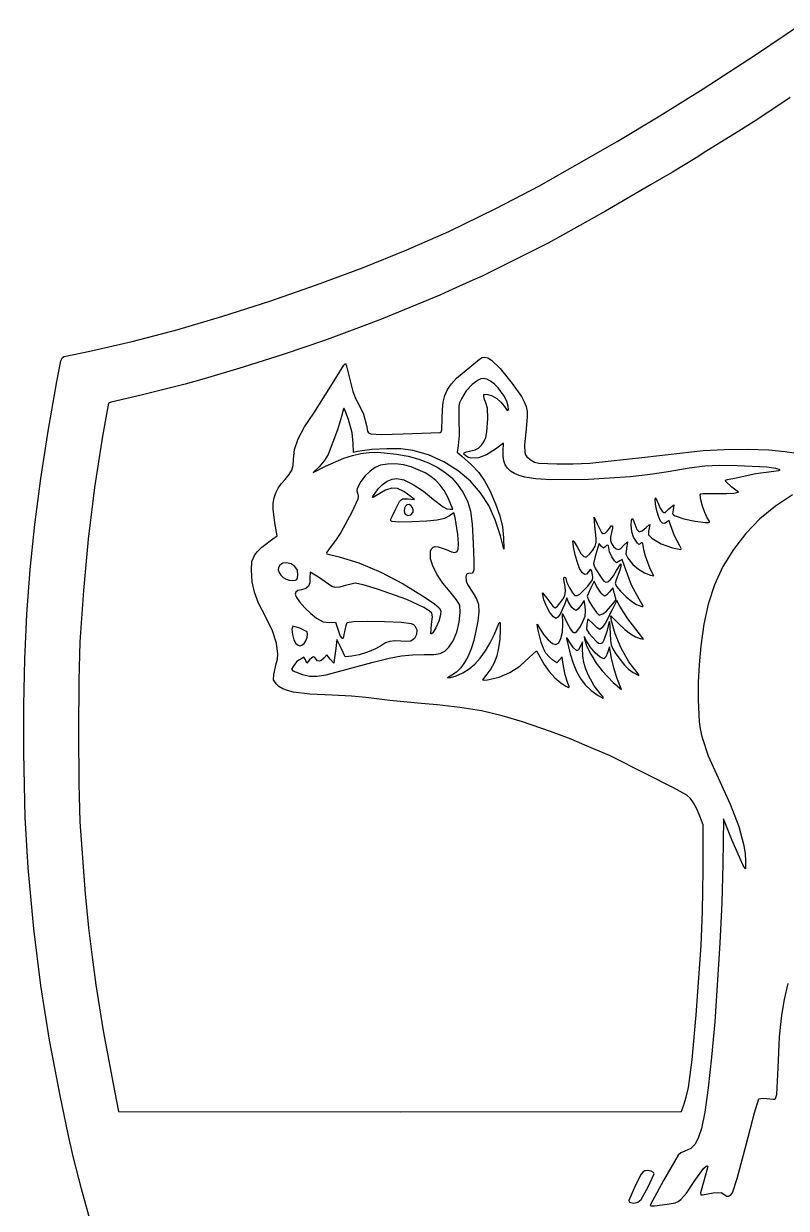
# Model space of a CAD drawing. Extents: x 295 to 722, y 9 to 564.
# Drawn here: x 294.8 to 464.4, y 265.4 to 529 of the extents above; entities that cross this region are included whole.
import ezdxf

# ---------------------------------------------------------------- set-up
doc = ezdxf.new("R2010")
doc.units = 0

msp = doc.modelspace()

# ---------------------------------------------------------------- linework, layer by layer
at = {"layer": 'Image'}
for p, q in [((457.596299, 522.092107), (467.782744, 529.033704)), ((445.954647, 514.552203), (457.596299, 522.092107)), ((436.321097, 508.559361), (445.954647, 514.552203)), ((465.314158, 512.595363), (458.110833, 507.805593)), ((426.772379, 502.8327), (436.321097, 508.559361)), ((455.876324, 506.406393), (453.829748, 505.146854)), ((458.110833, 507.805593), (455.876324, 506.406393)), ((453.829748, 505.146854), (446.756121, 500.707643)), ((417.346186, 497.41676), (426.772379, 502.8327)), ((444.366963, 499.201052), (439.104569, 495.9987)), ((446.756121, 500.707643), (444.366963, 499.201052)), ((414.072395, 495.514424), (416.24994, 496.797347)), ((416.24994, 496.797347), (417.346186, 497.41676)), ((439.104569, 495.9987), (434.190493, 493.183432)), ((409.501856, 492.954467), (414.072395, 495.514424)), ((434.190493, 493.183432), (433.871829, 492.975089)), ((399.855841, 487.929045), (409.501856, 492.954467)), ((433.871829, 492.975089), (424.198701, 487.31397)), ((389.355713, 482.81131), (399.855841, 487.929045)), ((424.198701, 487.31397), (411.42638, 480.151425)), ((380.041867, 478.718795), (389.355713, 482.81131)), ((411.42638, 480.151425), (396.762608, 472.810541)), ((370.188078, 474.726518), (380.041867, 478.718795)), ((359.969981, 470.893137), (370.188078, 474.726518)), ((396.762608, 472.810541), (394.701797, 471.914856)), ((349.56321, 467.277308), (359.969981, 470.893137)), ((390.259925, 469.91431), (387.34512, 468.597356)), ((394.701797, 471.914856), (390.259925, 469.91431)), ((339.143402, 463.93769), (349.56321, 467.277308)), ((387.34512, 468.597356), (374.394311, 463.272123)), ((328.886192, 460.932938), (339.143402, 463.93769)), ((369.887034, 461.55522), (361.706845, 458.548168)), ((374.394311, 463.272123), (369.887034, 461.55522)), ((318.967216, 458.321709), (328.886192, 460.932938)), ((303.834232, 454.949429), (309.56211, 456.162661)), ((309.56211, 456.162661), (318.967216, 458.321709)), ((361.706845, 458.548168), (352.77065, 455.496351)), ((302.168021, 449.394945), (303.113571, 454.011305)), ((303.113571, 454.011305), (303.439491, 454.731718)), ((303.439491, 454.731718), (303.834232, 454.949429)), ((352.77065, 455.496351), (343.661408, 452.59218)), ((394.493147, 452.979365), (396.196691, 454.353503)), ((396.196691, 454.353503), (396.751658, 454.715733)), ((396.751658, 454.715733), (397.359315, 454.816906)), ((397.359315, 454.816906), (398.043429, 454.639291)), ((398.043429, 454.639291), (398.827767, 454.165156)), ((398.827767, 454.165156), (400.792189, 452.256396)), ((343.661408, 452.59218), (334.962078, 450.028064)), ((363.115482, 448.336613), (366.039071, 453.069318)), ((366.039071, 453.069318), (366.388731, 453.387243)), ((366.388731, 453.387243), (366.588054, 452.804735)), ((366.588054, 452.804735), (368.031675, 447.176216)), ((391.102104, 450.138672), (394.493147, 452.979365)), ((400.792189, 452.256396), (403.44272, 448.948771)), ((300.247813, 438.364784), (302.168021, 449.394945)), ((330.72875, 448.839975), (321.254317, 446.394107)), ((334.962078, 450.028064), (330.72875, 448.839975)), ((359.323267, 442.383496), (363.115482, 448.336613)), ((389.092949, 447.618665), (389.945706, 448.876023)), ((389.945706, 448.876023), (391.102104, 450.138672)), ((394.534968, 448.723307), (393.249798, 447.291632)), ((395.861061, 449.697052), (394.534968, 448.723307)), ((396.486375, 449.963306), (395.861061, 449.697052)), ((397.058226, 450.056403), (396.486375, 449.963306)), ((397.836485, 449.905499), (397.058226, 450.056403)), ((398.671817, 449.484095), (397.836485, 449.905499)), ((399.52238, 448.839148), (398.671817, 449.484095)), ((400.346335, 448.017618), (399.52238, 448.839148)), ((403.44272, 448.948771), (405.508751, 446.040352)), ((321.254317, 446.394107), (314.310078, 444.764743)), ((368.031675, 447.176216), (368.68203, 445.442696)), ((388.131036, 444.820306), (388.502002, 446.291719)), ((388.502002, 446.291719), (389.092949, 447.618665)), ((393.249798, 447.291632), (392.1754, 445.558492)), ((397.140723, 446.05613), (397.165727, 446.39179)), ((397.274086, 445.378079), (397.140723, 446.05613)), ((397.165727, 446.39179), (397.286495, 446.561825)), ((397.286495, 446.561825), (398.066076, 446.535631)), ((398.066076, 446.535631), (399.035672, 446.21646)), ((399.035672, 446.21646), (400.044611, 445.613367)), ((400.044611, 445.613367), (400.969824, 444.815489)), ((401.747054, 446.032645), (400.346335, 448.017618)), ((402.240137, 444.96312), (401.747054, 446.032645)), ((405.508751, 446.040352), (406.144769, 444.891377)), ((313.691616, 444.546211), (312.36079, 437.204032)), ((314.310078, 444.764743), (313.691616, 444.546211)), ((365.944298, 443.309537), (365.537025, 441.618447)), ((366.021514, 443.463771), (365.944298, 443.309537)), ((366.226469, 443.121398), (366.021514, 443.463771)), ((367.028029, 440.92829), (366.226469, 443.121398)), ((368.68203, 445.442696), (369.338553, 444.262557)), ((369.338553, 444.262557), (370.36664, 442.129786)), ((387.881721, 441.144557), (387.938219, 443.129545)), ((387.938219, 443.129545), (388.131036, 444.820306)), ((391.573788, 443.908492), (391.562705, 441.325164)), ((391.77717, 444.687035), (391.573788, 443.908492)), ((392.1754, 445.558492), (391.77717, 444.687035)), ((397.592472, 444.632452), (397.274086, 445.378079)), ((397.946789, 443.434395), (397.592472, 444.632452)), ((398.053852, 441.192873), (397.946789, 443.434395)), ((400.969824, 444.815489), (401.688244, 443.911966)), ((401.688244, 443.911966), (402.182508, 443.2028)), ((402.182508, 443.2028), (402.491848, 442.965202)), ((402.539248, 443.904848), (402.240137, 444.96312)), ((402.491848, 442.965202), (402.612138, 443.199207)), ((402.612138, 443.199207), (402.539248, 443.904848)), ((406.144769, 444.891377), (406.554448, 443.810607)), ((406.554448, 443.810607), (406.76653, 442.696575)), ((357.282778, 439.338395), (359.323267, 442.383496)), ((365.537025, 441.618447), (364.599492, 438.652281)), ((367.876405, 437.980286), (367.028029, 440.92829)), ((370.36664, 442.129786), (371.085145, 439.605374)), ((387.799637, 438.671526), (387.881721, 441.144557)), ((391.562705, 441.325164), (391.670867, 437.375203)), ((397.845322, 438.15985), (398.053852, 441.192873)), ((406.809759, 441.447816), (406.504633, 438.140259)), ((406.76653, 442.696575), (406.809759, 441.447816)), ((298.637601, 427.800022), (300.247813, 438.364784)), ((355.878155, 436.67445), (357.282778, 439.338395)), ((364.599492, 438.652281), (362.544776, 433.123091)), ((368.125599, 435.687641), (367.876405, 437.980286)), ((371.085145, 439.605374), (371.29415, 438.334745)), ((371.29415, 438.334745), (371.539994, 437.973008)), ((371.539994, 437.973008), (372.048624, 437.755277)), ((372.048624, 437.755277), (374.359918, 437.636688)), ((374.359918, 437.636688), (379.239382, 437.7487)), ((379.239382, 437.7487), (387.415552, 438.05658)), ((387.415552, 438.05658), (387.659041, 438.222514)), ((387.659041, 438.222514), (387.799637, 438.671526)), ((397.56768, 436.967363), (397.845322, 438.15985)), ((406.504633, 438.140259), (406.211487, 435.332612)), ((312.36079, 437.204032), (310.607968, 425.770174)), ((355.066695, 434.294477), (355.878155, 436.67445)), ((368.167244, 433.621991), (368.125599, 435.687641)), ((391.475022, 435.165637), (391.255286, 433.636316)), ((391.670867, 437.375203), (391.475022, 435.165637)), ((395.994345, 434.5957), (396.6461, 435.192813)), ((396.6461, 435.192813), (397.169242, 435.980859)), ((397.169242, 435.980859), (397.56768, 436.967363)), ((401.560344, 435.685003), (399.731335, 434.309063)), ((401.432366, 433.896385), (401.560344, 435.685003)), ((406.211487, 435.332612), (406.257738, 433.619494)), ((354.805697, 432.101287), (355.066695, 434.294477)), ((362.544776, 433.123091), (361.675717, 431.723311)), ((366.052321, 432.359472), (367.94423, 432.960528)), ((367.94423, 432.960528), (369.792856, 433.370447)), ((369.093285, 433.796357), (368.167244, 433.621991)), ((372.264997, 434.241553), (369.093285, 433.796357)), ((369.792856, 433.370447), (371.645475, 433.597364)), ((371.645475, 433.597364), (373.549365, 433.649412)), ((375.56147, 434.43826), (372.264997, 434.241553)), ((373.549365, 433.649412), (377.700064, 433.261444)), ((378.694514, 434.380261), (375.56147, 434.43826)), ((377.700064, 433.261444), (380.335243, 432.758398)), ((381.375942, 434.061337), (378.694514, 434.380261)), ((380.335243, 432.758398), (382.722047, 432.109315)), ((384.842503, 433.086203), (381.375942, 434.061337)), ((388.280414, 431.543532), (384.842503, 433.086203)), ((391.255286, 433.636316), (392.257871, 432.78439)), ((392.257871, 432.78439), (394.405185, 430.852278)), ((392.736502, 433.241588), (392.76378, 433.529938)), ((393.133508, 432.835733), (392.736502, 433.241588)), ((392.76378, 433.529938), (393.264886, 433.748294)), ((393.698642, 432.500159), (393.133508, 432.835733)), ((393.264886, 433.748294), (394.289365, 433.944171)), ((394.364462, 432.319004), (393.698642, 432.500159)), ((394.289365, 433.944171), (395.21007, 434.181994)), ((395.945129, 432.408106), (394.364462, 432.319004)), ((395.21007, 434.181994), (395.994345, 434.5957)), ((397.769442, 433.079354), (395.945129, 432.408106)), ((399.731335, 434.309063), (397.769442, 433.079354)), ((401.42666, 432.758014), (401.432366, 433.896385)), ((401.585432, 431.749554), (401.42666, 432.758014)), ((406.257738, 433.619494), (406.431326, 433.048191)), ((406.431326, 433.048191), (406.717591, 432.600289)), ((406.717591, 432.600289), (407.665253, 431.874381)), ((420.762667, 431.235782), (432.989974, 432.593637)), ((432.989974, 432.593637), (445.954541, 434.024583)), ((445.954541, 434.024583), (450.607334, 434.271254)), ((450.607334, 434.271254), (455.742561, 434.313131)), ((455.742561, 434.313131), (460.514761, 434.159731)), ((460.514761, 434.159731), (464.078476, 433.820571)), ((464.078476, 433.820571), (468.179513, 433.260156)), ((354.459742, 429.635422), (354.733759, 430.707686)), ((354.733759, 430.707686), (354.805697, 432.101287)), ((359.171422, 429.147668), (361.949544, 430.551413)), ((360.518388, 430.407776), (359.171422, 429.147668)), ((361.675717, 431.723311), (360.518388, 430.407776)), ((361.949544, 430.551413), (366.052321, 432.359472)), ((372.999123, 430.274429), (371.840559, 429.476683)), ((374.19762, 430.768255), (372.999123, 430.274429)), ((375.741713, 431.027117), (374.19762, 430.768255)), ((377.490356, 431.044302), (375.741713, 431.027117)), ((379.300097, 430.827844), (377.490356, 431.044302)), ((381.027486, 430.385776), (379.300097, 430.827844)), ((384.132197, 429.068202), (381.027486, 430.385776)), ((382.722047, 432.109315), (384.871647, 431.307777)), ((384.871647, 431.307777), (386.795214, 430.34737)), ((386.795214, 430.34737), (388.50392, 429.221677)), ((391.467273, 429.551974), (388.280414, 431.543532)), ((394.405185, 430.852278), (396.005894, 429.112117)), ((401.913792, 430.864876), (401.585432, 431.749554)), ((402.416849, 430.097851), (401.913792, 430.864876)), ((403.099714, 429.442349), (402.416849, 430.097851)), ((407.665253, 431.874381), (408.458306, 431.461349)), ((408.458306, 431.461349), (409.357794, 431.232313)), ((409.357794, 431.232313), (413.41533, 431.047284)), ((413.41533, 431.047284), (417.016844, 431.037851)), ((417.016844, 431.037851), (420.762667, 431.235782)), ((442.812601, 430.100365), (438.149448, 429.310757)), ((446.321722, 430.534983), (442.812601, 430.100365)), ((449.58116, 430.693913), (446.321722, 430.534983)), ((453.495262, 430.656452), (449.58116, 430.693913)), ((460.08409, 430.303027), (453.495262, 430.656452)), ((462.124875, 430.031113), (460.08409, 430.303027)), ((463.077453, 429.720392), (462.124875, 430.031113)), ((297.325739, 417.569592), (298.637601, 427.800022)), ((352.082128, 426.618373), (352.956262, 427.606088)), ((352.956262, 427.606088), (353.896344, 428.672291)), ((353.896344, 428.672291), (354.459742, 429.635422)), ((370.762824, 428.409126), (369.806812, 427.105865)), ((371.840559, 429.476683), (370.762824, 428.409126)), ((374.623431, 426.456629), (375.676008, 427.189661)), ((375.676008, 427.189661), (376.752123, 427.663302)), ((376.752123, 427.663302), (377.770417, 427.831431)), ((377.770417, 427.831431), (379.38715, 427.476661)), ((379.38715, 427.476661), (381.442359, 426.496415)), ((385.395671, 428.282443), (384.132197, 429.068202)), ((386.497614, 427.382951), (385.395671, 428.282443)), ((387.461319, 426.347913), (386.497614, 427.382951)), ((388.50392, 429.221677), (390.008935, 427.924283)), ((390.008935, 427.924283), (391.32143, 426.448771)), ((394.180675, 427.230177), (391.467273, 429.551974)), ((396.410356, 424.639362), (394.180675, 427.230177)), ((396.005894, 429.112117), (397.282227, 427.288644)), ((397.282227, 427.288644), (398.456415, 425.106597)), ((403.967497, 428.892243), (403.099714, 429.442349)), ((405.025308, 428.441402), (403.967497, 428.892243)), ((406.278256, 428.083698), (405.025308, 428.441402)), ((408.712472, 427.724646), (406.278256, 428.083698)), ((412.035075, 427.52916), (408.712472, 427.724646)), ((420.4542, 427.594575), (412.035075, 427.52916)), ((429.753151, 428.211316), (420.4542, 427.594575)), ((434.175536, 428.704988), (429.753151, 428.211316)), ((438.149448, 429.310757), (434.175536, 428.704988)), ((450.919649, 427.471587), (451.320945, 427.566848)), ((450.942965, 427.1749), (450.919649, 427.471587)), ((452.302204, 425.911818), (450.942965, 427.1749)), ((451.320945, 427.566848), (453.239172, 427.969377)), ((453.239172, 427.969377), (457.619704, 428.921181)), ((457.619704, 428.921181), (461.624972, 429.461268)), ((461.624972, 429.461268), (462.728957, 429.570951)), ((462.728957, 429.570951), (463.077453, 429.720392)), ((310.607968, 425.770174), (309.182774, 414.312284)), ((350.514822, 423.491535), (350.867906, 424.588305)), ((350.867906, 424.588305), (351.388175, 425.621515)), ((351.388175, 425.621515), (352.082128, 426.618373)), ((368.978347, 425.567901), (368.946472, 425.081561)), ((368.946472, 425.081561), (369.09601, 424.515865)), ((369.806812, 427.105865), (368.978347, 425.567901)), ((369.09601, 424.515865), (369.235741, 423.91307)), ((372.437426, 423.766391), (373.675757, 425.510326)), ((375.295005, 425.205786), (373.147173, 423.976957)), ((373.675757, 425.510326), (374.623431, 426.456629)), ((376.673563, 425.624192), (375.295005, 425.205786)), ((377.975535, 425.546583), (376.673563, 425.624192)), ((379.370911, 424.929152), (377.975535, 425.546583)), ((381.029682, 423.728098), (379.370911, 424.929152)), ((381.442359, 426.496415), (383.714233, 425.016788)), ((383.714233, 425.016788), (385.980956, 423.163875)), ((388.310076, 425.155515), (387.461319, 426.347913)), ((389.06718, 423.783943), (388.310076, 425.155515)), ((391.32143, 426.448771), (392.452577, 424.788727)), ((392.452577, 424.788727), (393.504468, 422.75103)), ((398.236362, 421.796463), (396.410356, 424.639362)), ((398.456415, 425.106597), (399.778733, 422.158729)), ((451.114131, 424.446522), (452.765225, 424.56866)), ((453.755003, 424.788727), (452.302204, 425.911818)), ((452.765225, 424.56866), (453.755003, 424.788727)), ((350.284228, 420.998478), (350.322429, 422.303995)), ((350.322429, 422.303995), (350.514822, 423.491535)), ((369.13799, 423.239968), (367.819662, 420.340221)), ((369.235741, 423.91307), (369.13799, 423.239968)), ((372.426943, 423.620461), (372.437426, 423.766391)), ((372.54033, 423.602822), (372.426943, 423.620461)), ((373.147173, 423.976957), (372.54033, 423.602822)), ((377.587352, 421.06154), (378.399886, 422.670705)), ((378.399886, 422.670705), (378.745229, 423.056461)), ((378.745229, 423.056461), (379.096437, 423.258768)), ((379.096437, 423.258768), (380.344307, 423.277852)), ((380.063587, 421.915963), (379.711963, 421.644669)), ((380.528933, 422.010605), (380.063587, 421.915963)), ((380.344307, 423.277852), (381.721302, 423.16366)), ((380.936381, 421.830624), (380.528933, 422.010605)), ((381.721302, 423.16366), (381.029682, 423.728098)), ((385.980956, 423.163875), (388.115384, 421.499472)), ((389.755921, 422.211384), (389.06718, 423.783943)), ((390.252199, 420.952273), (389.755921, 422.211384)), ((393.504468, 422.75103), (394.164571, 420.564961)), ((399.778733, 422.158729), (400.707461, 419.507639)), ((435.259786, 423.216889), (435.305468, 423.477064)), ((435.355799, 422.116693), (435.259786, 423.216889)), ((435.305468, 423.477064), (435.425222, 423.465811)), ((435.643586, 420.63409), (435.355799, 422.116693)), ((435.425222, 423.465811), (435.9859, 422.119825)), ((435.9859, 422.119825), (436.365725, 421.208501)), ((438.328385, 421.043255), (439.382299, 421.924277)), ((439.382299, 421.924277), (439.247362, 420.841087)), ((445.293189, 424.205038), (445.42629, 424.386143)), ((445.444796, 423.094381), (445.293189, 424.205038)), ((445.42629, 424.386143), (445.91822, 424.481983)), ((445.820347, 421.627355), (445.444796, 423.094381)), ((445.91822, 424.481983), (448.534331, 424.461908)), ((448.534331, 424.461908), (451.114131, 424.446522)), ((465.827052, 424.175095), (462.000314, 421.685923)), ((350.644415, 417.924671), (350.284228, 420.998478)), ((367.819662, 420.340221), (365.344005, 415.792044)), ((376.378355, 418.609789), (376.752116, 419.345013)), ((376.752116, 419.345013), (377.587352, 421.06154)), ((379.489596, 421.215672), (379.412022, 420.647921)), ((379.412022, 420.647921), (379.48072, 420.223302)), ((379.48072, 420.223302), (379.665718, 419.898423)), ((379.711963, 421.644669), (379.489596, 421.215672)), ((379.665718, 419.898423), (380.258053, 419.56798)), ((380.258053, 419.56798), (380.935894, 419.696775)), ((380.935894, 419.696775), (381.44611, 420.324994)), ((381.279204, 421.390187), (380.936381, 421.830624)), ((381.476185, 420.838557), (381.279204, 421.390187)), ((381.44611, 420.324994), (381.476185, 420.838557)), ((381.44611, 420.324994), (381.44611, 420.324994)), ((388.115384, 421.499472), (388.956596, 421.08836)), ((389.499328, 419.487597), (388.379107, 418.942864)), ((388.956596, 421.08836), (389.656623, 420.952273)), ((390.505484, 420.153441), (389.499328, 419.487597)), ((389.656623, 420.952273), (390.252199, 420.952273)), ((390.774565, 419.154162), (390.505484, 420.153441)), ((394.164571, 420.564961), (394.55799, 417.621397)), ((399.703493, 418.619585), (398.236362, 421.796463)), ((400.707461, 419.507639), (401.278684, 417.029949)), ((421.851955, 417.248111), (421.723209, 419.232484)), ((421.723209, 419.232484), (422.368924, 417.704376)), ((436.053474, 419.237947), (435.643586, 420.63409)), ((436.470492, 418.317332), (436.053474, 419.237947)), ((436.365725, 421.208501), (436.847964, 420.536013)), ((436.847964, 420.536013), (437.182474, 420.264372)), ((437.182474, 420.264372), (437.450569, 420.22748)), ((437.450569, 420.22748), (438.328385, 421.043255)), ((439.247362, 420.841087), (439.134246, 419.969389)), ((439.134246, 419.969389), (439.328867, 419.734247)), ((439.328867, 419.734247), (439.741735, 419.49459)), ((439.741735, 419.49459), (441.614761, 418.860191)), ((446.300936, 420.205226), (445.820347, 421.627355)), ((446.767657, 419.229264), (446.300936, 420.205226)), ((447.409853, 418.162401), (446.767657, 419.229264)), ((462.000314, 421.685923), (458.514459, 418.810581)), ((296.300585, 407.542426), (297.325739, 417.569592)), ((351.182101, 415.029363), (350.644415, 417.924671)), ((376.466, 418.376803), (376.378355, 418.609789)), ((376.786072, 418.220148), (376.466, 418.376803)), ((378.271735, 418.095572), (376.786072, 418.220148)), ((381.131812, 418.155546), (378.271735, 418.095572)), ((384.458943, 418.318801), (381.131812, 418.155546)), ((386.786843, 418.567252), (384.458943, 418.318801)), ((388.379107, 418.942864), (386.786843, 418.567252)), ((391.343333, 415.342891), (390.774565, 419.154162)), ((394.55799, 417.621397), (394.809827, 413.311219)), ((400.856554, 415.026834), (399.703493, 418.619585)), ((401.278684, 417.029949), (401.528489, 414.602281)), ((422.153448, 414.432199), (421.851955, 417.248111)), ((422.368924, 417.704376), (423.343747, 415.802941)), ((424.619732, 416.080737), (425.087303, 416.706462)), ((425.087303, 416.706462), (425.508233, 417.283481)), ((425.508233, 417.283481), (425.735065, 417.299605)), ((425.752203, 416.786609), (425.544052, 415.776268)), ((425.735065, 417.299605), (425.752203, 416.786609)), ((429.953196, 417.499465), (429.990534, 418.529048)), ((430.084465, 415.96391), (429.953196, 417.499465)), ((429.990534, 418.529048), (430.121289, 418.894676)), ((430.121289, 418.894676), (430.359879, 418.599079)), ((430.359879, 418.599079), (430.720725, 417.644985)), ((430.720725, 417.644985), (431.206387, 416.466611)), ((432.368629, 416.134747), (433.268897, 416.917382)), ((433.268897, 416.917382), (433.913127, 417.487621)), ((434.094819, 417.465336), (433.775785, 416.107703)), ((433.913127, 417.487621), (434.07534, 417.559534)), ((434.07534, 417.559534), (434.094819, 417.465336)), ((436.886785, 417.855647), (436.470492, 418.317332)), ((437.351328, 417.825552), (436.886785, 417.855647)), ((437.913096, 418.199702), (437.351328, 417.825552)), ((438.177525, 418.404264), (437.913096, 418.199702)), ((438.353537, 418.387957), (438.177525, 418.404264)), ((438.669777, 417.472099), (438.353537, 418.387957)), ((439.536921, 415.051855), (438.669777, 417.472099)), ((441.614761, 418.860191), (444.17569, 418.31228)), ((444.17569, 418.31228), (446.43667, 418.022477)), ((446.43667, 418.022477), (447.145977, 418.027997)), ((447.145977, 418.027997), (447.409853, 418.162401)), ((458.514459, 418.810581), (455.393502, 415.584091)), ((309.182774, 414.312284), (308.088687, 402.862078)), ((347.772109, 412.516553), (350.555806, 414.617383)), ((350.555806, 414.617383), (351.182101, 415.029363)), ((364.152757, 413.985199), (362.949826, 412.420342)), ((365.344005, 415.792044), (364.152757, 413.985199)), ((391.50028, 413.300612), (391.343333, 415.342891)), ((401.632496, 412.088743), (400.856554, 415.026834)), ((401.528489, 414.602281), (401.632496, 412.088743)), ((416.982861, 413.901856), (417.056831, 413.948353)), ((417.056831, 413.948353), (417.258272, 413.712582)), ((422.168261, 413.628259), (422.153448, 414.432199)), ((423.343747, 415.802941), (423.723236, 415.561981)), ((423.723236, 415.561981), (424.140493, 415.66808)), ((424.140493, 415.66808), (424.619732, 416.080737)), ((425.325459, 414.752736), (425.314821, 413.991551)), ((425.314821, 413.991551), (425.53497, 413.338589)), ((425.544052, 415.776268), (425.325459, 414.752736)), ((430.440425, 414.734573), (430.084465, 415.96391)), ((431.294473, 413.383108), (430.440425, 414.734573)), ((431.206387, 416.466611), (431.718408, 415.973844)), ((431.718408, 415.973844), (432.368629, 416.134747)), ((433.775785, 416.107703), (433.777872, 415.23553)), ((433.777872, 415.23553), (434.487884, 414.531637)), ((434.487884, 414.531637), (436.619811, 413.261059)), ((440.721168, 412.827715), (439.536921, 415.051855)), ((455.393502, 415.584091), (452.661458, 412.041478)), ((346.149944, 410.692784), (346.794746, 411.55125)), ((346.794746, 411.55125), (347.772109, 412.516553)), ((362.242957, 411.443412), (362.161377, 411.179224)), ((362.949826, 412.420342), (362.242957, 411.443412)), ((385.315066, 411.62705), (385.519554, 412.16615)), ((385.326457, 409.954952), (385.315066, 411.62705)), ((385.519554, 412.16615), (385.869213, 412.510233)), ((385.869213, 412.510233), (386.367831, 412.661509)), ((386.367831, 412.661509), (387.019193, 412.622189)), ((387.019193, 412.622189), (388.795299, 411.98061)), ((388.795299, 411.98061), (389.948422, 411.492579)), ((389.948422, 411.492579), (390.728072, 411.348369)), ((390.728072, 411.348369), (391.212139, 411.55162)), ((391.212139, 411.55162), (391.478515, 412.105969)), ((391.478515, 412.105969), (391.50028, 413.300612)), ((394.809827, 413.311219), (394.954268, 409.468668)), ((417.128682, 412.590178), (416.982861, 413.901856)), ((417.494945, 410.840721), (417.128682, 412.590178)), ((417.258272, 413.712582), (417.920517, 412.569154)), ((417.920517, 412.569154), (418.72858, 411.138794)), ((420.653844, 410.946583), (421.400628, 411.843996)), ((421.400628, 411.843996), (421.911377, 412.751706)), ((422.574161, 412.709504), (421.885161, 410.472389)), ((421.911377, 412.751706), (422.168261, 413.628259)), ((422.809878, 413.330264), (422.574161, 412.709504)), ((423.280995, 412.748486), (422.809878, 413.330264)), ((423.732972, 412.328014), (423.280995, 412.748486)), ((424.104007, 412.590744), (423.732972, 412.328014)), ((424.441221, 412.914487), (424.104007, 412.590744)), ((424.698525, 412.989479), (424.441221, 412.914487)), ((424.862642, 412.818736), (424.698525, 412.989479)), ((424.920298, 412.405274), (424.862642, 412.818736)), ((425.128877, 411.52462), (424.920298, 412.405274)), ((425.620223, 410.409413), (425.128877, 411.52462)), ((425.53497, 413.338589), (426.00874, 412.639726)), ((426.00874, 412.639726), (426.549511, 412.129883)), ((426.549511, 412.129883), (427.087904, 411.99986)), ((427.087904, 411.99986), (427.647287, 412.252263)), ((427.647287, 412.252263), (428.251028, 412.889693)), ((428.251028, 412.889693), (429.088036, 413.697722)), ((428.89698, 412.254176), (428.722032, 411.002381)), ((429.088036, 413.697722), (428.89698, 412.254176)), ((431.661365, 413.146569), (431.294473, 413.383108)), ((431.92381, 413.266518), (431.661365, 413.146569)), ((432.154244, 413.507275), (431.92381, 413.266518)), ((432.370367, 413.519175), (432.154244, 413.507275)), ((432.530559, 413.322638), (432.370367, 413.519175)), ((432.593205, 412.93808), (432.530559, 413.322638)), ((432.725805, 411.904276), (432.593205, 412.93808)), ((433.078139, 410.53639), (432.725805, 411.904276)), ((436.619811, 413.261059), (439.129543, 412.373598)), ((439.129543, 412.373598), (440.997482, 412.013901)), ((441.063781, 412.25598), (440.721168, 412.827715)), ((440.997482, 412.013901), (441.063781, 412.25598)), ((452.661458, 412.041478), (450.342344, 408.217766)), ((345.474834, 407.476741), (345.569829, 409.340945)), ((345.569829, 409.340945), (346.149944, 410.692784)), ((352.477563, 408.974599), (351.779185, 408.534641)), ((353.359817, 409.06709), (352.477563, 408.974599)), ((354.283505, 408.823993), (353.359817, 409.06709)), ((355.106184, 408.257189), (354.283505, 408.823993)), ((362.161377, 411.179224), (362.256354, 411.05535)), ((362.256354, 411.05535), (364.992248, 410.374475)), ((364.992248, 410.374475), (369.390218, 409.004865)), ((369.390218, 409.004865), (374.237877, 406.946673)), ((385.780894, 408.367926), (385.326457, 409.954952)), ((394.954268, 409.468668), (394.894172, 407.499249)), ((417.975086, 409.093685), (417.494945, 410.840721)), ((418.462541, 407.789269), (417.975086, 409.093685)), ((418.72858, 411.138794), (419.364442, 410.444439)), ((419.364442, 410.444439), (419.659538, 410.348485)), ((419.659538, 410.348485), (419.961673, 410.406798)), ((419.961673, 410.406798), (420.653844, 410.946583)), ((421.885161, 410.472389), (421.567859, 408.915173)), ((421.567859, 408.915173), (421.692897, 408.387609)), ((426.192743, 409.452328), (425.620223, 410.409413)), ((426.64485, 409.046038), (426.192743, 409.452328)), ((427.427539, 409.474411), (426.64485, 409.046038)), ((426.677791, 407.333268), (427.618013, 408.780825)), ((427.947815, 409.80514), (427.427539, 409.474411)), ((427.618013, 408.780825), (427.627903, 408.373012)), ((428.625889, 407.723123), (427.947815, 409.80514)), ((428.722032, 411.002381), (429.197917, 410.057084)), ((429.197917, 410.057084), (430.309793, 408.696049)), ((430.309793, 408.696049), (431.536517, 407.604336)), ((434.16922, 407.704253), (433.078139, 410.53639)), ((295.550493, 397.587457), (296.300585, 407.542426)), ((345.638367, 404.776862), (345.474834, 407.476741)), ((351.487935, 408.018525), (351.451863, 407.447906)), ((351.451863, 407.447906), (351.636671, 406.863066)), ((351.779185, 408.534641), (351.487935, 408.018525)), ((351.636671, 406.863066), (352.008063, 406.304284)), ((352.008063, 406.304284), (352.53174, 405.811842)), ((355.736801, 407.406433), (355.106184, 408.257189)), ((355.813441, 406.338962), (355.736801, 407.406433)), ((355.748098, 405.691533), (355.813441, 406.338962)), ((355.813441, 406.338962), (355.813441, 406.338962)), ((358.498218, 406.929374), (358.450884, 405.599122)), ((360.415522, 405.873648), (358.498218, 406.929374)), ((374.237877, 406.946673), (379.236228, 404.341509)), ((386.704746, 406.513361), (385.780894, 408.367926)), ((388.017471, 404.529492), (386.704746, 406.513361)), ((393.287535, 406.51271), (393.170338, 405.888266)), ((393.76565, 406.668842), (393.287535, 406.51271)), ((394.53086, 406.77522), (393.76565, 406.668842)), ((394.756586, 407.020795), (394.53086, 406.77522)), ((394.894172, 407.499249), (394.756586, 407.020795)), ((419.006493, 406.87346), (418.462541, 407.789269)), ((419.511322, 406.446294), (419.006493, 406.87346)), ((419.980512, 406.506457), (419.511322, 406.446294)), ((420.417545, 407.052635), (419.980512, 406.506457)), ((420.722138, 407.490544), (420.417545, 407.052635)), ((420.96923, 407.533108), (420.722138, 407.490544)), ((421.173625, 407.169813), (420.96923, 407.533108)), ((421.350121, 406.390141), (421.173625, 407.169813)), ((421.418436, 405.766947), (421.350121, 406.390141)), ((421.692897, 408.387609), (422.02367, 407.694268)), ((422.02367, 407.694268), (423.230959, 405.73858)), ((425.322375, 405.314279), (425.994967, 406.178734)), ((425.994967, 406.178734), (426.677791, 407.333268)), ((427.387773, 407.398956), (426.594129, 405.255569)), ((427.627903, 408.373012), (427.387773, 407.398956)), ((429.976793, 404.078262), (428.625889, 407.723123)), ((431.536517, 407.604336), (432.853038, 406.800617)), ((432.853038, 406.800617), (434.234308, 406.303564)), ((434.949396, 406.131834), (434.16922, 407.704253)), ((434.234308, 406.303564), (434.949396, 406.131834)), ((450.342344, 408.217766), (448.460175, 404.147978)), ((346.118194, 402.474556), (345.638367, 404.776862)), ((352.53174, 405.811842), (353.173405, 405.426018)), ((353.173405, 405.426018), (353.898762, 405.187094)), ((353.898762, 405.187094), (354.673512, 405.13535)), ((354.673512, 405.13535), (355.280425, 405.197734)), ((355.280425, 405.197734), (355.604523, 405.347126)), ((355.604523, 405.347126), (355.748098, 405.691533)), ((358.154028, 403.809381), (357.557693, 403.326263)), ((358.440633, 404.551563), (358.154028, 403.809381)), ((358.450884, 405.599122), (358.440633, 404.551563)), ((362.623596, 404.266449), (360.415522, 405.873648)), ((363.325229, 403.735205), (362.623596, 404.266449)), ((364.086842, 403.523342), (363.325229, 403.735205)), ((365.055619, 403.621161), (364.086842, 403.523342)), ((366.378743, 404.018961), (365.055619, 403.621161)), ((368.520674, 404.548127), (366.378743, 404.018961)), ((370.297307, 404.144782), (368.520674, 404.548127)), ((373.540654, 403.167137), (370.297307, 404.144782)), ((379.236228, 404.341509), (384.086278, 401.330983)), ((389.638525, 402.554555), (388.017471, 404.529492)), ((393.170338, 405.888266), (393.255714, 405.063387)), ((393.255714, 405.063387), (393.532569, 404.23088)), ((393.532569, 404.23088), (394.785088, 402.26386)), ((414.970959, 405.696169), (415.125673, 405.871042)), ((414.978962, 405.27573), (414.970959, 405.696169)), ((415.244942, 403.772156), (414.978962, 405.27573)), ((415.125673, 405.871042), (415.31617, 405.77389)), ((415.305983, 402.683635), (415.244942, 403.772156)), ((415.31617, 405.77389), (415.395522, 405.540313)), ((415.395522, 405.540313), (415.643516, 404.697599)), ((415.643516, 404.697599), (416.222787, 403.48504)), ((416.222787, 403.48504), (416.886264, 402.366004)), ((418.508784, 402.087639), (420.280174, 403.861394)), ((420.930413, 403.479024), (420.170292, 401.586692)), ((420.280174, 403.861394), (421.316807, 405.265207)), ((421.678045, 404.923462), (420.930413, 403.479024)), ((421.316807, 405.265207), (421.418436, 405.766947)), ((422.215016, 403.875898), (421.678045, 404.923462)), ((423.234342, 402.29257), (422.215016, 403.875898)), ((423.230959, 405.73858), (423.803351, 405.060751)), ((423.803351, 405.060751), (424.252649, 404.71941)), ((424.252649, 404.71941), (424.721205, 404.805853)), ((424.721205, 404.805853), (425.322375, 405.314279)), ((425.87875, 403.489186), (425.115666, 402.56345)), ((426.219004, 402.16161), (425.87875, 403.489186)), ((426.594129, 405.255569), (426.347644, 404.514418)), ((426.347644, 404.514418), (426.670197, 403.800363)), ((426.670197, 403.800363), (427.550757, 402.715185)), ((431.67026, 400.95414), (429.976793, 404.078262)), ((448.460175, 404.147978), (447.038966, 399.867139)), ((308.088687, 402.862078), (307.329188, 391.451268)), ((347.063416, 400.078213), (346.118194, 402.474556)), ((355.32381, 402.53102), (355.212465, 402.077607)), ((355.212465, 402.077607), (355.429663, 401.458282)), ((355.785228, 402.847466), (355.32381, 402.53102)), ((355.429663, 401.458282), (356.190202, 400.350198)), ((356.618249, 403.055892), (355.785228, 402.847466)), ((357.557693, 403.326263), (356.618249, 403.055892)), ((380.043476, 400.883298), (373.540654, 403.167137)), ((383.783029, 399.121982), (380.043476, 400.883298)), ((384.086278, 401.330983), (386.175477, 399.892802)), ((391.05034, 400.838276), (389.638525, 402.554555)), ((391.822516, 399.586877), (391.05034, 400.838276)), ((394.785088, 402.26386), (395.549886, 401.045326)), ((395.549886, 401.045326), (395.958259, 399.7364)), ((410.487031, 400.806849), (410.183898, 402.335329)), ((410.183898, 402.335329), (411.130973, 401.156879)), ((411.05745, 399.379411), (410.487031, 400.806849)), ((411.130973, 401.156879), (412.487913, 399.386023)), ((413.57064, 399.413576), (414.779308, 401.029948)), ((414.779308, 401.029948), (415.153601, 401.829716)), ((415.600097, 401.240839), (415.136204, 399.917924)), ((415.153601, 401.829716), (415.305983, 402.683635)), ((415.912199, 400.44709), (415.600097, 401.240839)), ((416.886264, 402.366004), (417.386879, 401.803854)), ((417.386879, 401.803854), (417.893241, 401.778414)), ((417.893241, 401.778414), (418.508784, 402.087639)), ((420.170292, 401.586692), (420.505949, 400.616248)), ((423.705602, 401.813342), (423.234342, 402.29257)), ((424.072177, 401.637714), (423.705602, 401.813342)), ((424.494376, 401.909649), (424.072177, 401.637714)), ((425.115666, 402.56345), (424.494376, 401.909649)), ((425.409036, 399.406372), (426.559231, 400.834033)), ((426.559231, 400.834033), (426.219004, 402.16161)), ((427.550757, 402.715185), (428.780673, 401.502407)), ((428.780673, 401.502407), (430.067347, 400.427957)), ((432.593205, 399.410065), (431.67026, 400.95414)), ((348.623133, 397.096224), (347.063416, 400.078213)), ((356.190202, 400.350198), (357.34659, 399.039682)), ((357.34659, 399.039682), (358.677896, 397.757031)), ((385.000053, 398.389348), (383.783029, 399.121982)), ((385.611651, 397.848198), (385.000053, 398.389348)), ((386.175477, 399.892802), (387.229742, 399.013831)), ((387.229742, 399.013831), (387.570139, 398.335581)), ((387.570139, 398.335581), (387.517734, 397.499559)), ((391.927168, 398.009604), (391.822516, 399.586877)), ((396.042241, 398.14859), (395.833869, 396.093404)), ((395.958259, 399.7364), (396.042241, 398.14859)), ((411.831298, 398.01262), (411.05745, 399.379411)), ((412.487913, 399.386023), (413.018273, 399.045636)), ((413.018273, 399.045636), (413.57064, 399.413576)), ((415.136204, 399.917924), (414.11711, 397.635415)), ((416.760786, 399.096611), (415.912199, 400.44709)), ((417.260257, 398.638416), (416.760786, 399.096611)), ((417.686625, 398.462718), (417.260257, 398.638416)), ((418.145855, 398.786333), (417.686625, 398.462718)), ((418.762684, 399.564386), (418.145855, 398.786333)), ((419.491743, 400.666057), (418.762684, 399.564386)), ((419.712035, 399.365949), (419.491743, 400.666057)), ((419.656505, 397.20201), (419.797446, 398.267862)), ((419.797446, 398.267862), (419.712035, 399.365949)), ((420.505949, 400.616248), (421.302076, 399.213798)), ((421.302076, 399.213798), (422.195383, 397.952218)), ((423.651067, 397.691549), (424.418182, 398.313733)), ((425.804905, 398.713855), (424.105501, 395.541096)), ((424.418182, 398.313733), (425.409036, 399.406372)), ((426.714118, 400.676764), (425.804905, 398.713855)), ((427.382111, 399.358543), (426.714118, 400.676764)), ((429.169832, 396.591618), (427.382111, 399.358543)), ((430.067347, 400.427957), (431.118181, 399.757767)), ((431.118181, 399.757767), (432.283901, 399.295887)), ((432.283901, 399.295887), (432.52331, 399.286224)), ((432.52331, 399.286224), (432.593205, 399.410065)), ((432.593205, 399.410065), (432.593205, 399.410065)), ((447.038966, 399.867139), (446.102734, 395.410272)), ((295.063819, 387.573616), (295.550493, 397.587457)), ((350.171867, 393.928649), (348.623133, 397.096224)), ((358.677896, 397.757031), (359.963187, 396.732541)), ((359.963187, 396.732541), (361.434973, 395.888937)), ((361.434973, 395.888937), (362.827007, 395.759738)), ((362.827007, 395.759738), (364.1985, 395.814755)), ((364.1985, 395.814755), (364.672341, 394.292564)), ((366.513657, 395.112745), (366.769929, 395.754362)), ((366.769929, 395.754362), (368.138744, 395.976279)), ((368.138744, 395.976279), (371.188634, 396.06184)), ((371.188634, 396.06184), (375.053837, 396.007177)), ((375.053837, 396.007177), (378.868595, 395.808421)), ((378.868595, 395.808421), (381.003552, 395.542978)), ((381.003552, 395.542978), (381.508092, 395.335986)), ((385.530689, 395.413555), (385.720623, 397.033242)), ((385.720623, 397.033242), (385.611651, 397.848198)), ((387.140131, 396.07671), (386.500177, 394.592239)), ((387.517734, 397.499559), (387.140131, 396.07671)), ((391.139938, 393.642438), (391.688752, 395.817683)), ((391.688752, 395.817683), (391.927168, 398.009604)), ((395.833869, 396.093404), (394.940338, 391.749824)), ((399.499587, 393.171058), (400.574667, 395.684596)), ((400.574667, 395.684596), (400.702169, 395.798833)), ((400.702169, 395.798833), (400.78488, 395.512996)), ((400.78488, 395.512996), (400.82356, 394.076371)), ((412.61219, 397.006241), (411.831298, 398.01262)), ((413.203743, 396.660043), (412.61219, 397.006241)), ((413.627773, 396.951567), (413.203743, 396.660043)), ((414.11711, 397.635415), (413.627773, 396.951567)), ((414.702658, 395.403562), (414.67149, 397.76836)), ((414.67149, 397.76836), (415.557605, 395.903094)), ((415.557605, 395.903094), (416.442809, 394.244711)), ((418.626609, 394.882127), (419.271973, 396.097172)), ((419.271973, 396.097172), (419.656505, 397.20201)), ((420.314675, 396.610637), (420.038239, 395.412642)), ((421.508976, 395.420013), (420.314675, 396.610637)), ((422.195383, 397.952218), (422.822578, 397.404386)), ((422.822578, 397.404386), (423.651067, 397.691549)), ((424.105501, 395.541096), (423.411149, 394.58114)), ((423.651067, 397.691549), (423.651067, 397.691549)), ((424.645899, 394.057152), (425.128049, 395.94918)), ((425.128049, 395.94918), (425.222611, 393.30335)), ((425.578845, 396.103836), (425.382366, 397.272094)), ((425.382366, 397.272094), (427.191611, 395.464548)), ((426.370398, 393.239865), (425.578845, 396.103836)), ((431.961725, 392.930938), (429.169832, 396.591618)), ((351.078143, 391.129738), (350.171867, 393.928649)), ((354.664595, 394.966299), (354.486186, 394.258443)), ((354.486186, 394.258443), (354.58987, 393.116313)), ((354.58987, 393.116313), (354.905614, 391.928812)), ((356.256799, 394.468783), (354.664595, 394.966299)), ((357.869701, 393.665929), (356.256799, 394.468783)), ((357.837319, 392.441867), (357.95745, 393.160646)), ((357.95745, 393.160646), (357.869701, 393.665929)), ((364.672341, 394.292564), (365.241471, 392.726734)), ((366.023863, 392.614264), (366.302569, 394.058218)), ((366.302569, 394.058218), (366.513657, 395.112745)), ((381.508092, 395.335986), (381.845154, 395.024766)), ((382.204233, 393.087671), (381.73575, 392.191284)), ((381.845154, 395.024766), (382.258556, 394.097256)), ((382.258556, 394.097256), (382.204233, 393.087671)), ((385.346751, 393.233539), (385.530689, 395.413555)), ((385.547927, 393.231691), (385.346751, 393.233539)), ((385.826256, 393.494923), (385.547927, 393.231691)), ((386.500177, 394.592239), (385.826256, 393.494923)), ((390.353153, 391.706798), (391.139938, 393.642438)), ((398.578715, 391.247847), (399.499587, 393.171058)), ((400.82356, 394.076371), (400.70597, 392.04526)), ((409.160994, 394.332334), (409.017616, 395.420013)), ((409.017616, 395.420013), (409.465767, 394.626264)), ((409.895456, 391.371315), (409.160994, 394.332334)), ((409.465767, 394.626264), (410.451938, 393.093431)), ((410.451938, 393.093431), (411.471567, 391.870178)), ((414.307133, 392.178132), (414.613252, 393.586715)), ((414.613252, 393.586715), (414.702658, 395.403562)), ((416.442809, 394.244711), (416.808317, 393.782142)), ((416.808317, 393.782142), (417.147818, 393.555541)), ((417.147818, 393.555541), (417.480356, 393.558574)), ((417.480356, 393.558574), (417.824973, 393.784906)), ((417.824973, 393.784906), (418.626609, 394.882127)), ((420.038239, 395.412642), (420.008133, 394.275232)), ((420.008133, 394.275232), (420.531686, 393.362124)), ((420.531686, 393.362124), (422.100097, 391.596882)), ((422.382639, 394.579136), (421.508976, 395.420013)), ((422.942037, 394.22939), (422.382639, 394.579136)), ((423.411149, 394.58114), (422.942037, 394.22939)), ((423.951153, 391.909588), (424.645899, 394.057152)), ((425.222611, 393.30335), (425.296762, 391.748139)), ((427.732197, 390.056181), (426.370398, 393.239865)), ((427.191611, 395.464548), (428.534589, 394.212421)), ((428.534589, 394.212421), (429.757937, 393.262725)), ((429.757937, 393.262725), (430.879571, 392.603162)), ((432.696789, 392.029359), (431.961725, 392.930938)), ((446.102734, 395.410272), (445.433228, 390.552455)), ((307.329188, 391.451268), (307.085513, 382.817334)), ((351.345326, 388.684472), (351.078143, 391.129738)), ((354.905614, 391.928812), (355.363385, 391.084842)), ((355.363385, 391.084842), (355.831086, 390.685494)), ((355.831086, 390.685494), (356.26432, 390.554815)), ((356.26432, 390.554815), (356.699603, 390.693124)), ((356.699603, 390.693124), (357.17345, 391.100744)), ((357.17345, 391.100749), (357.559316, 391.693824)), ((357.17345, 391.100744), (357.17345, 391.100749)), ((357.559316, 391.693824), (357.837319, 392.441867)), ((364.476814, 391.980432), (364.25467, 389.996059)), ((365.395976, 390.034858), (364.476814, 391.980432)), ((365.241471, 392.726734), (365.68107, 392.168868)), ((365.68107, 392.168868), (365.862522, 392.266452)), ((365.862522, 392.266452), (366.023863, 392.614264)), ((374.387062, 390.659083), (373.071674, 389.907425)), ((375.316148, 391.23095), (374.387062, 390.659083)), ((376.273889, 391.563122), (375.316148, 391.23095)), ((377.357786, 391.676871), (376.273889, 391.563122)), ((378.665342, 391.593469), (377.357786, 391.676871)), ((380.013737, 391.513263), (378.665342, 391.593469)), ((380.906678, 391.603364), (380.013737, 391.513263)), ((381.73575, 392.191284), (380.906678, 391.603364)), ((388.490942, 389.368992), (389.400824, 390.233689)), ((389.400824, 390.233689), (390.353153, 391.706798)), ((394.940338, 391.749824), (394.349045, 389.896163)), ((397.50812, 389.434835), (398.578715, 391.247847)), ((400.70597, 392.04526), (400.447376, 390.090201)), ((410.4331, 389.950631), (409.895456, 391.371315)), ((411.471567, 391.870178), (412.405308, 391.079547)), ((412.405308, 391.079547), (413.133813, 390.84458)), ((413.133813, 390.84458), (413.806565, 391.242519)), ((413.806565, 391.242519), (414.307133, 392.178132)), ((415.536239, 392.365901), (415.503855, 392.234773)), ((415.503855, 392.234773), (416.349925, 388.753459)), ((415.662534, 392.263408), (415.536239, 392.365901)), ((416.189562, 391.481682), (415.662534, 392.263408)), ((417.121749, 390.127686), (416.189562, 391.481682)), ((418.660555, 390.459082), (418.227984, 389.669877)), ((419.072088, 391.451268), (418.660555, 390.459082)), ((419.085846, 389.966029), (419.072088, 391.451268)), ((420.009241, 391.64516), (419.49554, 392.646683)), ((419.49554, 392.646683), (419.52262, 392.112726)), ((419.52262, 392.112726), (420.014772, 390.569268)), ((420.824015, 390.342803), (420.009241, 391.64516)), ((420.014772, 390.569268), (420.934114, 388.681048)), ((421.94826, 389.020929), (420.824015, 390.342803)), ((422.100097, 391.596882), (422.684947, 391.188134)), ((422.684947, 391.188134), (423.171236, 391.101101)), ((423.171236, 391.101101), (423.584719, 391.340135)), ((423.584719, 391.340135), (423.951153, 391.909588)), ((425.075264, 390.32737), (424.667066, 389.039687)), ((425.547704, 387.818999), (425.075264, 390.32737)), ((425.296762, 391.748139), (425.458751, 390.757903)), ((425.458751, 390.757903), (425.829814, 389.915913)), ((430.879571, 392.603162), (431.917407, 392.221433)), ((431.917407, 392.221433), (432.696789, 392.029359)), ((445.433228, 390.552455), (445.016283, 386.372135)), ((294.82892, 377.369836), (295.063819, 387.573616)), ((350.976784, 386.577832), (351.240311, 387.589763)), ((351.240311, 387.589763), (351.345326, 388.684472)), ((356.69646, 387.782024), (356.022832, 387.350229)), ((357.14604, 388.036462), (356.69646, 387.782024)), ((357.465206, 387.451295), (357.14604, 388.036462)), ((358.873308, 387.912394), (358.385293, 387.416375)), ((359.246733, 388.106623), (358.873308, 387.912394)), ((359.551334, 388.005338), (359.246733, 388.106623)), ((359.83288, 387.614812), (359.551334, 388.005338)), ((360.151291, 387.219095), (359.83288, 387.614812)), ((361.553146, 387.81325), (360.997235, 387.316677)), ((362.236511, 388.540853), (361.553146, 387.81325)), ((362.99806, 387.61731), (362.236511, 388.540853)), ((363.759583, 386.69377), (362.99806, 387.61731)), ((364.25467, 389.996059), (363.896081, 387.352727)), ((366.315164, 388.089284), (365.395976, 390.034858)), ((367.833791, 388.244581), (366.315164, 388.089284)), ((369.429346, 388.565438), (367.833791, 388.244581)), ((371.297205, 389.164631), (369.429346, 388.565438)), ((373.071674, 389.907425), (371.297205, 389.164631)), ((372.570091, 386.902386), (376.104034, 387.806903)), ((376.104034, 387.806903), (378.840999, 388.34271)), ((378.840999, 388.34271), (381.27747, 388.584423)), ((381.27747, 388.584423), (383.909933, 388.60666)), ((383.909933, 388.60666), (385.998368, 388.630405)), ((385.998368, 388.630405), (387.441081, 388.85954)), ((387.441081, 388.85954), (388.490942, 389.368992)), ((393.664949, 388.261995), (392.890714, 386.852874)), ((394.349045, 389.896163), (393.664949, 388.261995)), ((395.13365, 386.470721), (396.341774, 387.81485)), ((396.341774, 387.81485), (397.50812, 389.434835)), ((400.018719, 388.363079), (399.428774, 386.80423)), ((400.447376, 390.090201), (400.018719, 388.363079)), ((405.138745, 386.069207), (407.207789, 387.937868)), ((407.207789, 387.937868), (408.874239, 389.4511)), ((408.874239, 389.4511), (409.574193, 388.143981)), ((409.574193, 388.143981), (410.548684, 386.442464)), ((410.967143, 388.920992), (410.4331, 389.950631)), ((411.663734, 388.105871), (410.967143, 388.920992)), ((412.489924, 387.405321), (411.663734, 388.105871)), ((414.570181, 388.137009), (413.989289, 387.461685)), ((414.733297, 386.883727), (414.570181, 388.137009)), ((416.349925, 388.753459), (416.987756, 386.700117)), ((417.758135, 389.541581), (417.121749, 390.127686)), ((418.005798, 389.519773), (417.758135, 389.541581)), ((418.227984, 389.669877), (418.005798, 389.519773)), ((419.178733, 388.374528), (419.085846, 389.966029)), ((419.43024, 386.854364), (419.178733, 388.374528)), ((420.934114, 388.681048), (422.129635, 386.722733)), ((423.057479, 388.017393), (421.94826, 389.020929)), ((423.827173, 387.670047), (423.057479, 388.017393)), ((424.252279, 388.089328), (423.827173, 387.670047)), ((424.667066, 389.039687), (424.252279, 388.089328)), ((426.143422, 385.397542), (425.547704, 387.818999)), ((425.829814, 389.915913), (426.531185, 388.805439)), ((426.531185, 388.805439), (428.44371, 386.240098)), ((429.429221, 387.02993), (427.732197, 390.056181)), ((350.420499, 384.215847), (350.976784, 386.577832)), ((354.716083, 385.998512), (354.406352, 385.367561)), ((354.406352, 385.367561), (354.666156, 384.975089)), ((354.666156, 384.975089), (356.854919, 384.151267)), ((355.476961, 386.989573), (354.716083, 385.998512)), ((356.022832, 387.350229), (355.476961, 386.989573)), ((357.756829, 386.688772), (357.465206, 387.451295)), ((358.385293, 387.416375), (357.756829, 386.688772)), ((360.53468, 387.119171), (360.151291, 387.219095)), ((360.997235, 387.316677), (360.53468, 387.119171)), ((363.896081, 387.352727), (363.759583, 386.69377)), ((364.859243, 384.828745), (372.570091, 386.902386)), ((392.029001, 385.674356), (391.082471, 384.731994)), ((392.890714, 386.852874), (392.029001, 385.674356)), ((392.476734, 384.568378), (393.914364, 385.468794)), ((393.914364, 385.468794), (395.13365, 386.470721)), ((398.685086, 385.430241), (397.795196, 384.257701)), ((399.428774, 386.80423), (398.685086, 385.430241)), ((402.91114, 384.617876), (405.138745, 386.069207)), ((410.548684, 386.442464), (411.703788, 384.850267)), ((413.408398, 386.786358), (412.489924, 387.405321)), ((413.989289, 387.461685), (413.408398, 386.786358)), ((415.231821, 384.120725), (414.733297, 386.883727)), ((416.987756, 386.700117), (417.757848, 384.875219)), ((419.844586, 385.386584), (419.43024, 386.854364)), ((420.425985, 383.952235), (419.844586, 385.386584)), ((422.129635, 386.722733), (423.450328, 384.968985)), ((423.450328, 384.968985), (425.913602, 382.438033)), ((426.912238, 383.09814), (426.143422, 385.397542)), ((428.44371, 386.240098), (429.349949, 385.348488)), ((429.349949, 385.348488), (430.330121, 384.598783)), ((431.226449, 384.638256), (429.429221, 387.02993)), ((445.016283, 386.372135), (444.822769, 382.484324)), ((307.085513, 382.817334), (307.005984, 371.363069)), ((350.401032, 383.03007), (350.420499, 384.215847)), ((350.953104, 382.126001), (350.401032, 383.03007)), ((356.854919, 384.151267), (358.421087, 383.835106)), ((358.421087, 383.835106), (360.032554, 383.821925)), ((360.032554, 383.821925), (362.056284, 384.142785)), ((362.056284, 384.142785), (364.859243, 384.828743)), ((364.859243, 384.828743), (364.859243, 384.828745)), ((390.053788, 384.031345), (389.081945, 383.460776)), ((389.081945, 383.460776), (389.730759, 383.502907)), ((389.730759, 383.502907), (391.016838, 383.87718)), ((391.082471, 384.731994), (390.053788, 384.031345)), ((391.016838, 383.87718), (392.476734, 384.568378)), ((397.795196, 384.257701), (396.880638, 383.027501)), ((396.880638, 383.027501), (397.206595, 382.921305)), ((397.206595, 382.921305), (397.998978, 382.977294)), ((397.998978, 382.977294), (400.529656, 383.586398)), ((400.529656, 383.586398), (402.91114, 384.617876)), ((411.703788, 384.850267), (412.975782, 383.446051)), ((412.975782, 383.446051), (414.300942, 382.308479)), ((414.300942, 382.308479), (415.399054, 381.554464)), ((415.843752, 382.239073), (415.231821, 384.120725)), ((417.757848, 384.875219), (418.659359, 383.280473)), ((418.659359, 383.280473), (419.69145, 381.917586)), ((421.724975, 381.679384), (420.425985, 383.952235)), ((425.913602, 382.438033), (427.73517, 380.816514)), ((427.73517, 380.816514), (426.912238, 383.09814)), ((426.912238, 383.09814), (426.912238, 383.09814)), ((430.330121, 384.598783), (431.591381, 383.938344)), ((431.629597, 384.119023), (431.226449, 384.638256)), ((431.226449, 384.638256), (431.226449, 384.638256)), ((431.591381, 383.938344), (431.629597, 384.119023)), ((444.822769, 382.484324), (444.823554, 378.504034)), ((351.589315, 381.528379), (350.953104, 382.126001)), ((352.430977, 381.022381), (351.589315, 381.528379)), ((353.506826, 380.602135), (352.430977, 381.022381)), ((354.8456, 380.261769), (353.506826, 380.602135)), ((358.42686, 379.797193), (354.8456, 380.261769)), ((363.404645, 379.581678), (358.42686, 379.797193)), ((415.399054, 381.554464), (415.99641, 381.292719)), ((416.131734, 381.521503), (415.843752, 382.239073)), ((415.843752, 382.239073), (415.843752, 382.239073)), ((415.99641, 381.292719), (416.119405, 381.345904)), ((416.119405, 381.345904), (416.131734, 381.521503)), ((419.69145, 381.917586), (421.051766, 380.636305)), ((421.051766, 380.636305), (422.573821, 379.499666)), ((423.061391, 379.941908), (421.724975, 381.679384)), ((423.563622, 379.346596), (423.061391, 379.941908)), ((294.83415, 366.845049), (294.82892, 377.369836)), ((367.726052, 379.39554), (363.404645, 379.581678)), ((370.94526, 379.064233), (367.726052, 379.39554)), ((376.221882, 378.379442), (370.94526, 379.064233)), ((383.182224, 377.706624), (376.221882, 378.379442)), ((386.754094, 377.413407), (383.182224, 377.706624)), ((391.783136, 376.865014), (386.754094, 377.413407)), ((422.573821, 379.499666), (423.622706, 378.92924)), ((423.771303, 378.988097), (423.563516, 379.346596)), ((423.563516, 379.346596), (423.563622, 379.346596)), ((423.622706, 378.92924), (423.771303, 378.988097)), ((444.823554, 378.504034), (445.038607, 373.61568)), ((396.60281, 376.064036), (391.783136, 376.865014)), ((401.244083, 375.004385), (396.60281, 376.064036)), ((405.737925, 373.679969), (401.244083, 375.004385)), ((411.998699, 371.498518), (405.737925, 373.679969)), ((445.038607, 373.61568), (445.273803, 372.059229)), ((445.273803, 372.059229), (445.664584, 370.41692)), ((307.005984, 371.363069), (307.09004, 359.931823)), ((416.557517, 369.765001), (411.998699, 371.498518)), ((419.628532, 368.475894), (416.557517, 369.765001)), ((445.664584, 370.41692), (447.059433, 366.092086)), ((295.144294, 352.346716), (294.83415, 366.845049)), ((425.073485, 366.121842), (419.628532, 368.475894)), ((433.360258, 362.029652), (425.073485, 366.121842)), ((447.059433, 366.092086), (449.273708, 361.156515)), ((439.304108, 358.971536), (433.360258, 362.029652)), ((307.09004, 359.931823), (307.337126, 351.366944)), ((442.299935, 357.300205), (439.304108, 358.971536)), ((449.273708, 361.156515), (451.937447, 355.344246)), ((443.101287, 356.558116), (442.299935, 357.300205)), ((443.818952, 355.591662), (443.101287, 356.558116)), ((444.500572, 354.324801), (443.818952, 355.591662)), ((445.193785, 352.681493), (444.500572, 354.324801)), ((451.937447, 355.344246), (453.835674, 350.331859)), ((295.816229, 341.180498), (295.144294, 352.346716)), ((307.337126, 351.366944), (308.497101, 335.340278)), ((445.954541, 350.705487), (445.193785, 352.681493)), ((445.930728, 340.651332), (445.954541, 350.705487)), ((450.452531, 352.028401), (450.280155, 341.974247)), ((452.39539, 347.265908), (450.452531, 352.028401)), ((453.835674, 350.331859), (454.970216, 346.113809)), ((454.838312, 341.709665), (452.39539, 347.265908)), ((454.970216, 346.113809), (455.251676, 344.300928)), ((455.251676, 344.300928), (455.342898, 342.684552)), ((297.086996, 327.615124), (295.816229, 341.180498)), ((445.795258, 331.468908), (445.930728, 340.651332)), ((450.280155, 341.974247), (450.048628, 333.350195)), ((455.3384, 340.915915), (454.838312, 341.709665)), ((455.342898, 342.684552), (455.3384, 340.915915)), ((308.497101, 335.340278), (309.232267, 327.810038)), ((450.048628, 333.350195), (449.658716, 324.395984)), ((445.459665, 323.850312), (445.795258, 331.468908)), ((298.650466, 314.98374), (297.086996, 327.615124)), ((309.232267, 327.810038), (309.958561, 321.865939)), ((449.658716, 324.395984), (448.515129, 306.883248)), ((309.958561, 321.865939), (310.893359, 315.119073)), ((444.379502, 308.451889), (445.459665, 323.850312)), ((300.577269, 302.783825), (298.650466, 314.98374)), ((310.893359, 315.119073), (312.515313, 304.870033)), ((464.012207, 311.839286), (464.871759, 315.442675)), ((463.443874, 308.372207), (464.012207, 311.839286)), ((443.494646, 298.444235), (444.379502, 308.451889)), ((448.515129, 306.883248), (447.817147, 299.0178)), ((462.892807, 303.506724), (463.443874, 308.372207)), ((312.515313, 304.870033), (314.706662, 293.111482)), ((462.599351, 296.634008), (462.892807, 303.506724)), ((302.938036, 290.512854), (300.577269, 302.783825)), ((442.638088, 292.276089), (443.494646, 298.444235)), ((447.817147, 299.0178), (447.072169, 292.208351)), ((462.280248, 290.742697), (462.599351, 296.634008)), ((314.706662, 293.111482), (315.912155, 286.959398)), ((304.695714, 281.913906), (302.938036, 290.512854)), ((441.642817, 288.39619), (442.168229, 290.147063)), ((442.168229, 290.147063), (442.638088, 292.276089)), ((447.072169, 292.208351), (446.308042, 286.801441)), ((461.995746, 289.815947), (462.280248, 290.742697)), ((441.141723, 286.940983), (441.642817, 288.39619)), ((457.320441, 286.653878), (458.300698, 289.767947)), ((458.300698, 289.767947), (459.195607, 289.901575)), ((459.195607, 289.901575), (461.539723, 289.654044)), ((461.539723, 289.654044), (461.79331, 289.666628)), ((461.79331, 289.666628), (461.995746, 289.815947)), ((315.912155, 286.959398), (378.526939, 286.874282)), ((378.526939, 286.874282), (441.141723, 286.940983)), ((446.308042, 286.801441), (445.552613, 283.143609)), ((455.46069, 279.505381), (457.320441, 286.653878)), ((445.552613, 283.143609), (444.85635, 280.97986)), ((305.824692, 276.908183), (304.695714, 281.913906)), ((444.111412, 279.564347), (443.155512, 278.677376)), ((444.85635, 280.97986), (444.111412, 279.564347)), ((453.517864, 272.037222), (455.46069, 279.505381)), ((307.646823, 269.69932), (305.824692, 276.908183)), ((440.339454, 277.209885), (437.073862, 271.564613)), ((440.996348, 277.713536), (440.339454, 277.209885)), ((441.826358, 278.099255), (440.996348, 277.713536)), ((443.155512, 278.677376), (441.826358, 278.099255)), ((443.94162, 271.339159), (446.00124, 274.256653)), ((446.00124, 274.256653), (446.614346, 274.785899)), ((446.957945, 274.704734), (446.180336, 271.727461)), ((446.614346, 274.785899), (446.819445, 274.821184)), ((446.819445, 274.821184), (446.957945, 274.704734)), ((432.142098, 272.997605), (430.856059, 270.535541)), ((432.568287, 273.515984), (432.142098, 272.997605)), ((432.961372, 273.728264), (432.568287, 273.515984)), ((433.660891, 273.774691), (432.961372, 273.728264)), ((434.354818, 273.631509), (433.660891, 273.774691)), ((433.691598, 270.151006), (435.019325, 273.019631)), ((437.073862, 271.564613), (434.180677, 266.065729)), ((434.866511, 273.359547), (434.354818, 273.631509)), ((435.019325, 273.019631), (434.866511, 273.359547)), ((446.180336, 271.727461), (445.34517, 268.786796)), ((452.479316, 268.819747), (453.517864, 272.037222)), ((311.841995, 254.529566), (307.646823, 269.69932)), ((430.856059, 270.535541), (429.418209, 267.124749)), ((432.124655, 267.311729), (433.691598, 270.151006)), ((442.261137, 268.784329), (443.94162, 271.339159)), ((429.418209, 267.124749), (429.504743, 266.845736)), ((429.504743, 266.845736), (429.739062, 266.65836)), ((429.739062, 266.65836), (430.499355, 266.548037)), ((430.499355, 266.548037), (431.395686, 266.772815)), ((431.395686, 266.772815), (432.124655, 267.311729)), ((432.124655, 267.311729), (432.124655, 267.311729)), ((437.951857, 266.269855), (439.711264, 266.626303)), ((439.711264, 266.626303), (440.38641, 266.914551)), ((440.38641, 266.914551), (440.999354, 267.338919)), ((440.999354, 267.338919), (442.261137, 268.784329)), ((445.34517, 268.786796), (445.408979, 268.380615)), ((445.408979, 268.380615), (445.756209, 268.388609)), ((445.756209, 268.388609), (448.169798, 268.850002)), ((448.169798, 268.850002), (449.954242, 268.904837)), ((449.954242, 268.904837), (450.734629, 268.341645)), ((450.734629, 268.341645), (451.089431, 268.085299)), ((451.089431, 268.085299), (451.532728, 268.088919)), ((451.532728, 268.088919), (452.013147, 268.338427)), ((452.013147, 268.338427), (452.479316, 268.819747)), ((434.180677, 266.065729), (434.399889, 265.947862)), ((434.399889, 265.947862), (435.079505, 265.941405)), ((435.079505, 265.941405), (437.951831, 266.269855)), ((437.951831, 266.269855), (437.951857, 266.269855))]:
    msp.add_line(p, q, dxfattribs=at)

doc.saveas('drawing.dxf')
